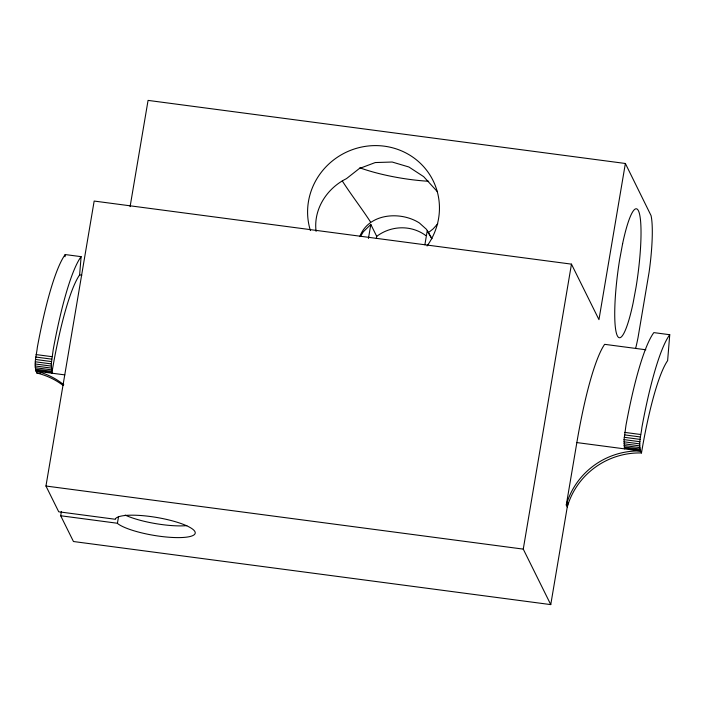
<?xml version="1.0" encoding="UTF-8"?>
<svg xmlns="http://www.w3.org/2000/svg" width="705" height="705" viewBox="0 0 705 705"><rect width="100%" height="100%" fill="white"/><g stroke="black" fill="none" stroke-linecap="round" stroke-linejoin="round"><path stroke-width="1.06" d="M63.194 385.494A73.108 70.35 -26.4 0 0 36.889 373.051C33.1 365.111 36.51 355.717 37.312 347.486A146.561 22.842 -82.5 0 1 65.204 254.558L81.11 256.655L79.612 274.932A137.695 21.458 -82.5 0 0 51.817 373.174L51.28 363.903L53.219 349.583A146.561 22.842 -82.5 0 1 81.11 256.655M624.577 448.873L624.04 439.62L625.978 425.309A146.217 22.789 -82.5 0 1 653.843 332.61L669.75 334.716L667.626 360.634A129.976 20.26 -82.5 0 0 641.471 452.962A73.108 70.35 -26.4 0 0 567.269 507.01L566.282 505.027L576.849 442.573A137.695 21.458 -82.5 0 1 604.643 344.331L645.868 349.777M641.471 452.962C637.681 445.031 641.092 435.646 641.894 427.415A146.217 22.789 -82.5 0 1 669.75 334.716M316.096 231.399C313.205 209.209 327.05 188.147 346.428 178.673L359.321 168.539L375.254 162.555L392.165 162.027L408.918 167.006L423.643 176.629L437.461 191.769M65.019 256.735L65.204 254.558M61.423 511.425L60.692 515.76L117.427 523.26L118.017 523.877A40.617 9.068 9.6 0 0 182.005 537.527A40.617 9.068 9.6 0 0 173.959 521.295A40.617 9.068 9.6 0 0 115.479 518.748L115.461 519.294L58.727 511.795L45.957 486.027L94.162 201.057L571.464 264.137L598.959 319.629L625.37 163.481L148.068 100.392L130.09 206.662M117.427 523.26L118.502 516.871M368.442 238.457L370.812 224.454L363.269 231.848L360.572 236.342M376.338 238.501L376.708 236.351L370.812 224.454M424.868 244.82L427.239 230.808L431.857 238.739M60.692 515.76L73.461 541.519L550.755 604.608L523.26 549.116L571.464 264.137M550.755 604.608L567.992 502.7M359.797 236.624C368.53 213.139 400.704 210.892 419.413 222.991L426.525 229.381L431.804 238.484M437.77 223.758L433.037 228.975L428.437 232.615M79.612 274.932L81.789 275.223M36.087 354.571L51.994 356.677M624.762 432.394L640.669 434.5M35.779 357.038L51.694 359.145M624.454 434.862L640.36 436.959M35.541 359.471L51.447 361.568M624.216 437.285L640.122 439.391M35.373 361.797L51.28 363.903M624.04 439.62L639.955 441.718M35.268 363.983L51.183 366.089M623.943 441.797L639.849 443.894M35.25 365.965L51.157 368.072M623.925 443.78L639.832 445.877M35.303 367.702L51.218 369.808M623.978 445.507L639.884 447.613M35.435 369.156L51.342 371.253M624.11 446.961L640.017 449.059M35.638 370.284L51.544 372.39M624.304 448.089L640.219 450.195M64.834 374.893L35.902 371.077A73.108 70.35 -26.4 0 1 63.794 384.754M576.849 442.573L640.484 450.98A73.108 70.35 -26.4 0 0 566.282 505.027M36.889 373.051L40.123 373.483M45.957 486.027L523.26 549.116M370.566 222.04C361.55 208.16 351.275 194.941 342.295 180.947M625.37 163.481L651.041 215.571A57.44 8.954 -82.5 0 1 649.076 272.306L638.043 337.528A57.44 8.954 -82.5 0 1 635.646 348.376M310.411 230.553A66.42 63.908 -26.4 0 1 384.313 146.173A66.42 63.908 -26.4 0 1 427.063 245.975M186.825 525.622A40.617 9.068 9.6 0 1 125.155 515.082M428.684 181.273A64.983 14.505 9.6 0 1 359.779 167.781M376.708 236.351A40.617 39.083 -26.4 0 1 425.794 235.549M622.638 243.569L619.695 259.387A64.983 10.126 -82.5 0 0 616.584 333.844A64.983 10.126 -82.5 0 0 633.116 302.956L636.06 287.138A64.983 10.126 -82.5 0 0 639.171 212.681A64.983 10.126 -82.5 0 0 622.638 243.569"/></g></svg>
